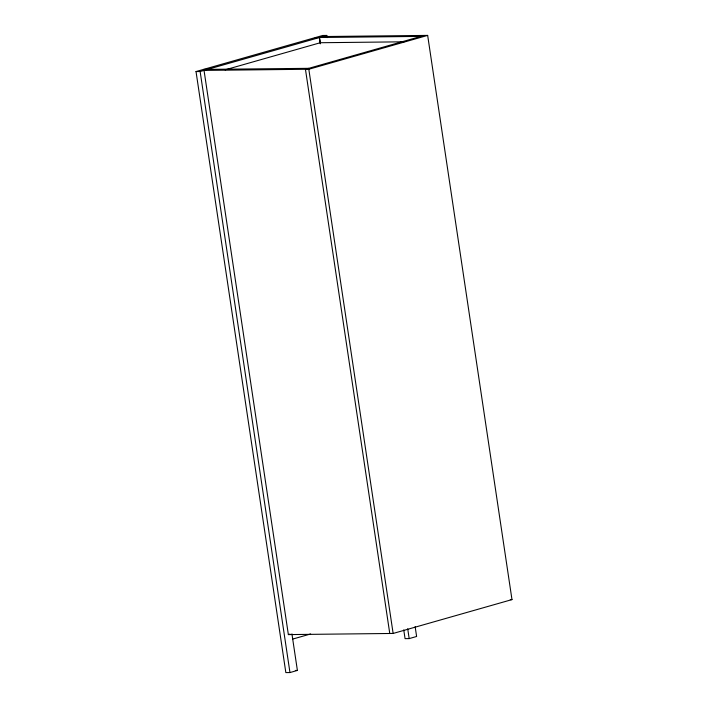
<?xml version="1.0" encoding="UTF-8"?>
<svg xmlns="http://www.w3.org/2000/svg" width="708" height="708" viewBox="0 0 708 708"><rect width="100%" height="100%" fill="white"/><g stroke="black" fill="none" stroke-linecap="round" stroke-linejoin="round"><path stroke-width="1.06" d="M291.926 633.855L297.395 670.441L289.961 672.556L285.846 672.6L196.019 71.552L322.662 35.48L326.786 35.435L327.114 37.621M196.019 71.552L200.134 71.508L326.786 35.435M225.091 69.853L320.326 42.728L404.091 41.807M424.287 35.435L305.449 69.287L389.763 633.483M308.821 69.251L427.659 35.4L511.981 599.596L393.135 633.448L288.36 634.598L204.037 70.402L308.821 69.251L393.135 633.448M288.36 634.598L290.032 634.12M292.705 639.076L310.635 633.97M403.755 629.899L405.065 638.643L409.18 638.598L416.614 636.483L415.145 626.651M322.883 36.55L427.659 35.4M315.237 37.595L319.352 37.551L320.29 43.825M420.95 36.391L319.538 37.497L320.361 42.967M203.444 69.437L308.785 68.331M510.3 599.614L511.981 599.596M295.333 670.458L297.395 670.441M407.711 628.766L409.18 638.598M200.134 71.508L289.961 672.556"/></g></svg>
